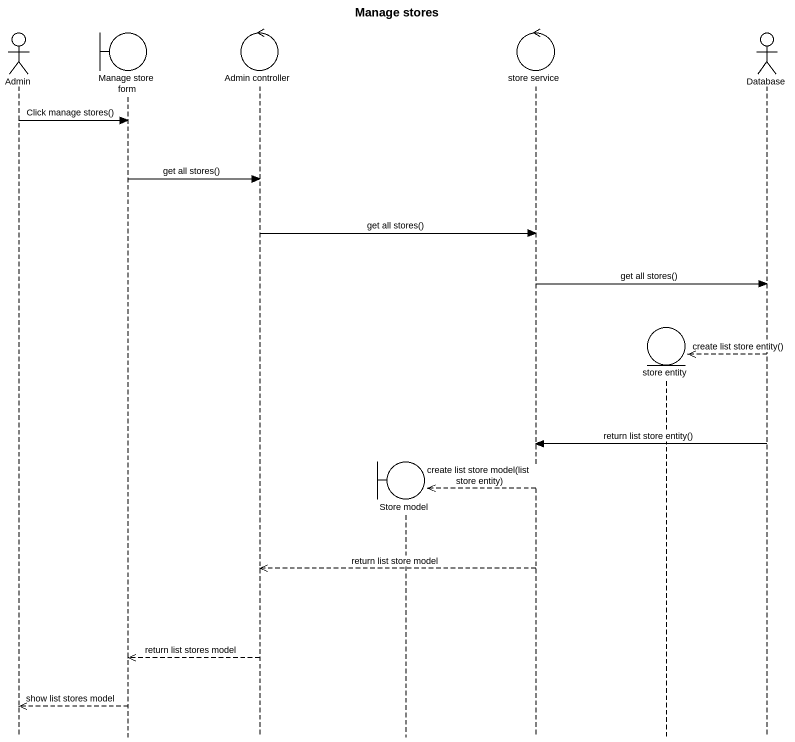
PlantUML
@startuml
title Manage stores
hide footbox
actor Admin
boundary "Manage store form" as Manage_store_form
control "Admin controller" as Admin_controller
boundary "Store model" as Store_model
control "store service" as store_service
entity "store entity" as store_entity
actor "Database" as Database_

Admin -> Manage_store_form : Click manage stores()
Manage_store_form -> Admin_controller : get all stores()
Admin_controller -> store_service : get all stores()
store_service -> Database_ : get all stores()
Database_ -->> store_entity ** : create list store entity()
Database_ -> store_service : return list store entity()
store_service -->> Store_model ** : create list store model(list store entity)
store_service -->> Admin_controller : return list store model
Admin_controller -->> Manage_store_form : return list stores model
Manage_store_form -->> Admin : show list stores model
@enduml
